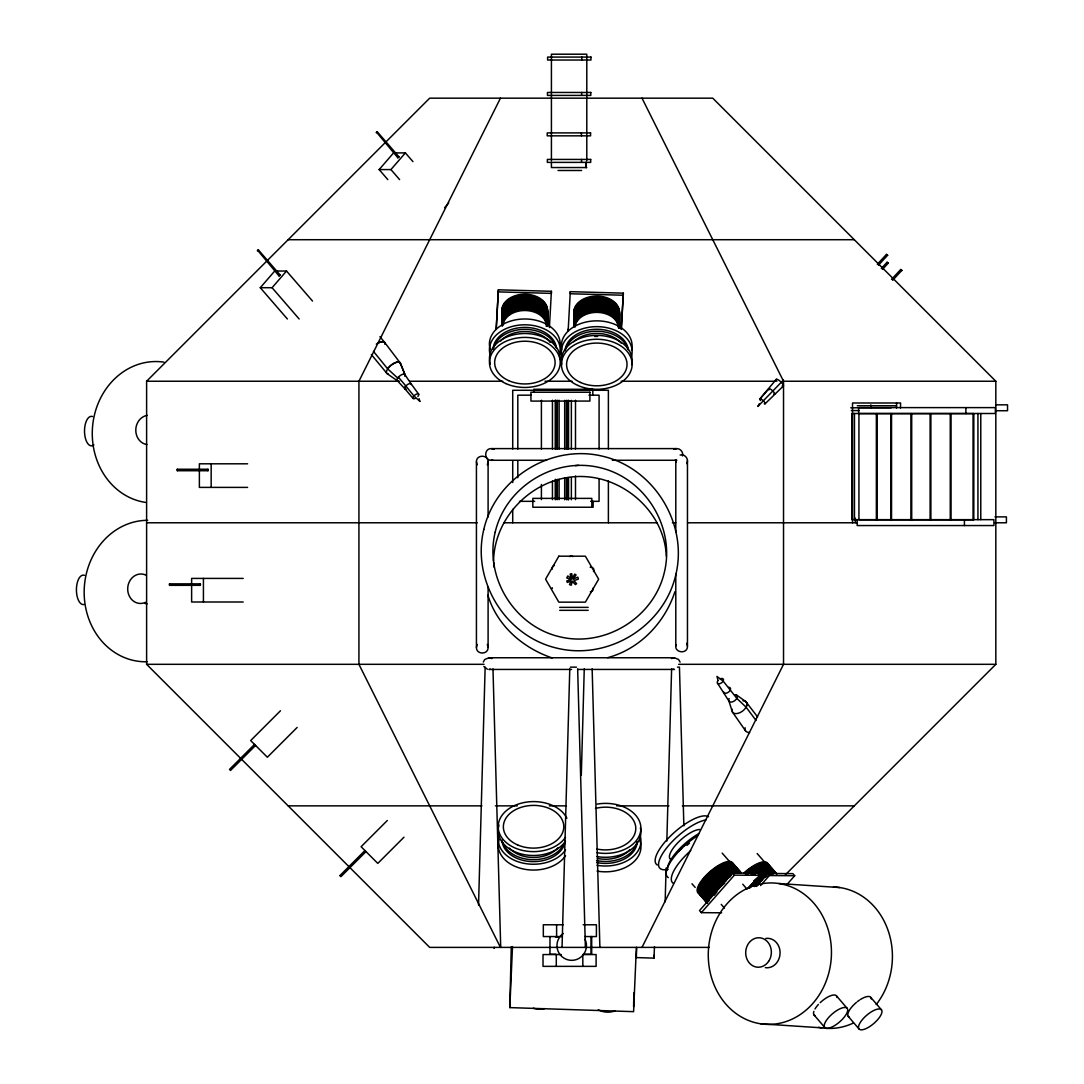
<?xml version="1.0" encoding="UTF-8"?>
<svg xmlns="http://www.w3.org/2000/svg" width="1084" height="1084" viewBox="0 0 1084 1084"><rect width="100%" height="100%" fill="white"/><g stroke="black" fill="none" stroke-linecap="round" stroke-linejoin="round"><path stroke-width="1.5" d="M886.482 254.401L887.552 255.336L886.482 254.401L877.308 264.266M887.064 262.247L888.175 263.209L887.064 262.247L881.333 268.453M887.593 255.296L878.419 265.228M900.709 269.51L901.78 270.431L900.709 269.51L891.536 279.36M901.82 270.404L892.647 280.336M633.598 1006.914L633.869 992.822M653.991 955.248L653.964 958.148L636.281 957.565L636.701 948.568M900.479 408.058L900.587 402.991L852.525 402.991L852.525 522.786M478.532 905.181L485.144 667.148M562.04 947.389L569.778 668.842M581.309 775.196L584.262 668.842M665.156 901.807L666.091 868.04M666.836 841.035L671.619 668.842M511.269 946.847L509.819 1007.605L633.598 1011.657L636.389 947.24M512.502 946.562L509.819 1007.605M654.479 946.671L653.991 958.134M498.383 289.807L496.187 329.4L498.383 289.807L551.404 291.298L551.417 293.385L498.383 291.894M549.412 327.625L551.404 291.298M621.349 329.482L623.341 293.154L570.319 291.664L568.124 331.257L568.124 329.17M621.24 329.021L623.341 293.154M511.987 947.999L511.919 949.001L511.878 948.026M636.376 956.562L636.281 957.565M488.098 587.338L488.098 647.365C488.396 654.885 476.133 654.885 476.432 647.365L476.432 461.865C476.133 454.345 488.396 454.345 488.098 461.865L488.098 517.041M488.098 461.865L487.326 464.792M476.432 647.365L477.204 644.438M682.514 455.944C683.543 452.38 680.549 448.519 676.85 448.6L491.364 448.6C483.843 448.302 483.843 460.564 491.364 460.266L546.539 460.266M680.115 455.036C684.898 453.546 689.343 459.386 686.687 463.613M687.459 460.686L687.459 646.186C687.676 654.736 673.571 652.866 675.982 644.668M493.545 560.889C494.602 514.372 536.472 474.887 582.962 476.526C625.441 477.759 664.56 513.247 666.348 556.268M397.855 157.776L398.953 156.814L397.855 157.776L376.473 132.113L377.246 131.747L398.912 156.76M483.274 662.08L484.792 659.465L488.925 657.758L674.424 657.758L678.557 659.465L680.074 662.08M674.939 591.701C664.749 622.907 639.696 649.004 607.704 657.676M500.456 98.17L358.926 381.243L358.926 664.316L500.456 947.389M641.999 947.389L783.529 664.316L783.529 381.243L641.999 98.17M783.461 380.023L757.838 406.459L759.342 403.749M776.334 379.278L759.83 398.993M405.226 386.703L405.822 385.958L398.384 377.124L397.652 378.045L387.638 368.831L373.465 351.392M287.368 318.981L260.282 287.707L274.726 271.027L286.515 271.027L312.517 301.054M260.282 287.707L272.07 287.707L286.515 271.027M387.801 179.592L379.143 169.578L393.587 152.898L405.375 152.898L412.963 161.651M379.143 169.578L390.931 169.578L405.375 152.898M444.589 207.708L448.722 202.938M760.019 398.898L768.908 388.682M748.732 887.823L759.749 875.33L757.919 873.243L732.567 873.054L699.519 910.574L701.348 912.66L721.619 912.796M701.348 912.66L734.396 875.14L759.749 875.33M756.51 885.967L767.526 873.46L792.878 873.636L794.707 875.723L786.998 884.476M760.548 885.547L769.355 875.547L794.707 875.723M882.444 269.415L888.175 263.209M765.06 403.831L783.285 386.08M709.397 947.389L429.684 947.389L146.611 664.316L146.611 381.243L429.684 98.17L712.757 98.17L995.83 381.243L995.83 664.316L785.317 874.842M280.458 710.779L250.675 740.562L267.355 757.242L297.138 727.459M254.523 744.41L229.496 769.423L230.526 770.453L255.567 745.453M387.313 820.507L361.108 846.712L377.788 863.392L403.993 837.187M339.929 875.574L364.956 850.561M365.999 851.604L340.972 876.617L339.942 875.601M177.397 470.7L177.302 469.25L177.302 470.727L207.952 470.727L208.318 469.982L207.952 469.25L177.302 469.25M169.47 583.883L169.565 585.333L200.215 585.333L200.581 584.588L200.215 583.856L169.565 583.856L169.565 585.333M673.923 449.372L676.85 448.6M671.497 658.544L674.424 657.758M207.952 469.25L207.952 470.727M200.215 583.856L200.215 585.333M376.256 132.763L377.246 131.747M280.051 274.889L278.995 275.892L280.092 274.943L258.385 249.876L257.613 250.241L278.995 275.892M491.364 460.266L492.868 460.077M490.442 669.234L488.925 669.438L571.512 669.438M575.306 465.632L578.504 465.307M586.796 167.546L551.417 167.546L551.417 162.383M558.016 170.486L581.607 170.486M288.154 239.713L854.3 239.713M146.611 381.243L399.522 381.243M409.671 381.243L502.705 381.243M545.008 381.243L572.067 381.243M621.132 381.243L775.074 381.243M783.529 381.243L995.83 381.243M531.296 395.186L517.813 395.186L517.813 449.101M588.978 395.186L599.086 395.186L599.086 449.101M995.817 404.833L1007.537 404.833L1007.537 410.728L995.817 410.728M857.268 405.755L896.604 405.755M850.764 407.787L891.238 407.787M851.333 410.551L859.395 410.551M612.297 460.266L676.85 460.266L675.332 460.077M247.599 463.803L199.375 463.803L199.375 487.393L247.599 487.393M519.507 501.336L534.669 501.336M590.658 501.336L599.086 501.336L599.086 479.426M994.949 516.878L1006.413 516.878L1006.413 522.786L994.949 522.786M146.611 522.786L477.217 522.786M504.263 522.786L657.216 522.786M672.378 522.786L675.752 522.786M687.541 522.786L857.417 522.786M243.182 578.409L191.624 578.409L191.624 601.999L243.182 601.999M559.71 607.365L588.192 607.365M559.71 610.319L588.192 610.319M146.611 664.316L484.101 664.316M678.652 664.316L995.83 664.316M570.347 667.148L576.471 667.148M677.514 667.148L679.451 667.148L683.868 825.845M577.948 669.438L674.424 669.438L672.907 669.234M288.154 805.859L481.919 805.859M495.402 805.859L517.312 805.859M549.317 805.859L566.173 805.859M616.715 805.859L668.95 805.859M682.432 805.859L854.3 805.859M563.233 924.774L543.328 924.774L543.328 936.562L561.58 936.562M583.138 924.774L596.403 924.774L596.403 936.562L584.804 936.562M555.347 936.888L558.165 936.888M555.862 954.259L549.967 954.259L549.967 936.562M585.143 954.259L591.688 954.259L591.688 936.562M561.268 954.557L543.016 954.557L543.016 966.359L596.105 966.359L596.105 954.557L582.826 954.557L582.826 966.359M623.354 295.241L570.319 293.75L570.319 291.664M778.908 883.528A70.772 61.558 -86.2 0 1 818.108 996.616A70.772 61.558 -86.2 0 1 712.567 980.871A70.772 61.558 -86.2 0 1 778.908 883.528L839.87 887.566M760.819 1023.811L821.78 1027.849M491.364 448.6L494.29 449.372M488.925 657.758L491.851 658.544M257.315 250.878L258.385 249.876M487.407 669.234L483.857 666.511M552.149 657.92C522.786 648.056 496.906 625.387 487.895 595.197M387.205 373.709L397.435 380.836L405.05 388.98M736.686 695.129L745.819 701.565M419.82 401.31L419.088 398.655M419.887 401.365L413.925 395.931L405.822 385.958M756.009 720.386L746.104 707.202L736.849 698.381L723.191 681.118L716.944 676.416L718.042 680.413M757.147 853.542L764.599 862.037M767.526 873.46L769.355 875.547M722.188 853.135L730.684 862.85M732.567 873.054L734.396 875.14M691.985 883.772L695.196 887.43M390.931 169.578L399.603 179.592M272.07 287.707L299.157 318.981M870.818 997.443L881.536 1009.922A14.742 5.434 -40.6 0 1 867.336 1027.957A14.742 5.434 -40.6 0 1 861.834 1020.274A14.742 5.434 -40.6 0 1 881.536 1009.922M742.757 884.219L747.039 889.205M836.55 995.952L847.254 1008.432A14.742 5.434 -40.6 0 1 833.068 1026.467A14.742 5.434 -40.6 0 1 827.566 1018.784A14.742 5.434 -40.6 0 1 847.254 1008.432M848.23 1016.372L858.934 1028.851M721.226 904.381L724.437 908.135M813.962 1014.881L824.667 1027.347M404.766 388.641L412.977 398.329M371.338 354.536L386.582 372.991M379.969 336.636L384.874 342.815M746.456 702.432L757.567 716.89M384.427 342.11L400.321 363.099L405.064 374.793M410.999 383.695L418.709 394.21M732.391 711.971L745.453 730.711M717.445 683.11L728.949 701.118M411.256 384.061L404.969 374.739L400.321 363.099A8.591 3.699 -38.4 0 0 395.01 362.774A8.591 3.699 -38.4 0 0 387.638 368.831M686.687 643.259L687.459 646.186M477.204 464.792L476.432 461.865M487.326 644.438L488.098 647.365M728.705 700.386L731.971 710.684M675.982 462.204L675.793 460.686L675.793 532.027M493.708 562.501L494.209 567.338M592.149 668.842L599.886 947.389M577.65 668.842L585.387 947.389M492.976 668.842L500.713 947.389M980.776 413.505L980.776 519.656M977.931 413.505L977.931 519.656M973.053 413.614L973.053 519.778M965.871 407.611L965.871 413.505M964.421 519.656L964.421 525.55M951.034 413.614L951.034 519.778M950.261 413.614L950.261 519.778M930.871 413.614L930.871 519.778M930.113 413.614L930.113 519.778M911.698 413.614L911.698 519.778M910.939 413.614L910.939 519.778M896.563 402.991L896.563 408.058M891.536 413.614L891.536 519.778M890.777 413.614L890.777 519.778M877.119 413.614L877.119 519.778M876.36 413.614L876.36 519.778M870.804 404.833L870.804 407.787M858.609 413.505L858.609 407.611L995.356 407.611L995.356 413.505L851.916 413.505L851.916 519.656L993.92 519.656L993.92 525.55L857.173 525.55L857.173 519.656M855.303 518.179L855.303 522.61M854.463 413.505L854.463 519.656M675.793 573.666L675.793 646.186M608.381 448.979L608.381 390.281L512.718 390.281L512.718 448.979M608.381 480.849L608.381 522.786M593.138 501.336L593.138 507.231L532.84 507.231L532.84 498.383L591.823 498.383L591.823 507.231M592.826 395.186L592.826 389.278L533.856 389.278L533.856 392.232M591.037 936.562L591.037 954.259M586.796 160.689L586.796 54.2L551.417 54.2L551.417 160.689M586.268 162.383L586.268 167.546M585.956 162.383L585.956 167.546M581.796 57.073L581.796 60.026M581.634 92.465L581.634 95.406M581.525 159.429L581.525 162.383M581.403 132.898L581.403 135.839M575.496 400.24L575.496 449.101M575.496 476.052L575.496 499.643M571.363 400.348L571.363 449.21M571.363 477.854L571.363 499.765M568.558 400.348L568.558 449.21M568.558 477.854L568.558 499.765M567.935 400.348L567.935 449.21M567.935 477.854L567.935 499.765M566.444 400.348L566.444 449.21M566.444 477.854L566.444 499.765M564.696 400.348L564.696 449.21M564.696 477.854L564.696 499.765M559.114 400.24L559.114 449.101M559.114 479.426L559.114 499.643M557.352 400.24L557.352 449.101M557.352 479.426L557.352 499.643M556.607 924.774L556.607 936.562M556.295 954.557L556.295 966.359M555.875 400.24L555.875 449.101M555.875 479.426L555.875 499.643M555.238 400.24L555.238 449.101M555.238 479.426L555.238 499.643M552.447 400.24L552.447 449.101M552.447 481.12L552.447 499.643M541.404 400.24L541.404 449.101M541.404 484.48L541.404 499.643M517.813 460.89L517.813 477.746M512.718 460.727L512.718 482.529M512.718 509.358L512.718 522.786M211.163 463.803L211.163 487.393M203.426 578.409L203.426 601.999M570.726 579.737A1.477 1.477 0 0 1 571.864 577.704M572.962 577.975A1.477 1.477 0 0 1 573.544 579.33M569.805 556.58A2.954 2.954 0 0 1 572.759 556.58M593.178 588.043A2.954 2.954 0 0 1 590.333 591.756M590.211 567.271A2.954 2.954 0 0 1 593.531 571.593M552.312 588.476A2.954 2.954 0 0 1 552.203 587.718M552.312 569.1A2.954 2.954 0 0 1 554.398 565.496M720.115 678.869A3.55 2.087 -36.1 0 1 723.448 680.305A3.55 2.087 -36.1 0 1 719.058 683.801A3.55 2.087 -36.1 0 1 718.001 680.549M728.719 687.297A3.97 2.331 -36.1 0 1 729.004 691.727A3.97 2.331 -36.1 0 1 723.611 691.917M744.247 700.901A8.509 5 -36.1 0 1 741.971 711.524A8.509 5 -36.1 0 1 732.066 709.166M734.993 694.681A4.878 2.873 -36.1 0 1 736.808 698.326A4.878 2.873 -36.1 0 1 731.104 702.08A4.878 2.873 -36.1 0 1 729.098 698.57M742.96 700.698A8.591 5.054 -36.1 0 1 746.104 707.202M749.545 732.472A9.011 5.298 -36.1 0 1 745.114 727.743M769.003 389.833A3.97 1.07 42.7 0 1 770.223 388.993A3.97 1.07 42.7 0 1 774.179 392.611A3.97 1.07 42.7 0 1 773.651 394.075M760.48 400.524A3.55 0.962 42.7 0 1 760.819 399.007A3.55 0.962 42.7 0 1 764.599 402.218A3.55 0.962 42.7 0 1 764.274 403.722M776.862 381.365A4.878 1.328 42.7 0 1 777.526 379.468A4.878 1.328 42.7 0 1 782.675 383.899A4.878 1.328 42.7 0 1 782.187 385.931M576.105 322.178A21.558 15.244 -0.1 0 1 585.455 313.71M594.75 311.528A21.558 15.244 -0.1 0 1 601.769 311.88M604.452 312.477A21.558 15.244 -0.1 0 1 608.232 313.818M612.541 316.365A21.558 15.244 -0.1 0 1 615.78 319.617M616.579 320.81A21.558 15.244 -0.1 0 1 617.717 323.344M579.534 311.745A21.558 15.244 -0.1 0 1 582.067 309.78M612.528 310.634A21.558 15.244 -0.1 0 1 615.766 313.886M573.829 318.439A22.859 16.165 -0.1 0 1 600.577 303.154A22.859 16.165 -0.1 0 1 618.476 323.872M575.143 327.016A21.558 15.244 -0.1 0 1 596.634 312.382A21.558 15.244 -0.1 0 1 618.219 326.894M573.842 320.336A22.859 16.165 -0.1 0 1 600.59 305.051A22.859 16.165 -0.1 0 1 618.476 325.769M576.078 311.948A21.558 15.244 -0.1 0 1 594.723 301.284A21.558 15.244 -0.1 0 1 615.766 309.374M616.552 310.58A21.558 15.244 -0.1 0 1 617.704 313.113M573.815 314.929A22.859 16.165 -0.1 0 1 600.577 299.631A22.859 16.165 -0.1 0 1 618.463 320.363M576.092 315.403A21.558 15.244 -0.1 0 1 597.555 304.699A21.558 15.244 -0.1 0 1 617.704 316.569M573.842 322.287A22.859 16.165 -0.1 0 1 600.59 307.002A22.859 16.165 -0.1 0 1 618.49 327.72M573.856 326.067A22.859 16.165 -0.1 0 1 597.623 310.566A22.859 16.165 -0.1 0 1 619.52 327.354M573.856 326.989A22.859 16.165 -0.1 0 1 597.636 311.474A22.859 16.165 -0.1 0 1 619.52 328.262M565.076 350.796A31.693 22.412 -0.1 0 1 595.983 329.265A31.693 22.412 -0.1 0 1 628.313 349.631M565.523 349.834A31.693 22.412 -0.1 0 1 595.983 331.23A31.693 22.412 -0.1 0 1 627.69 348.696M573.829 315.837A22.859 16.165 -0.1 0 1 600.577 300.553A22.859 16.165 -0.1 0 1 618.463 321.27M578.436 304.943A21.558 15.244 -0.1 0 1 585.428 300.078M586.647 299.59A21.558 15.244 -0.1 0 1 615.753 305.986M573.815 314.143A22.859 16.165 -0.1 0 1 600.563 298.859A22.859 16.165 -0.1 0 1 618.463 319.577M573.829 316.745A22.859 16.165 -0.1 0 1 600.577 301.46A22.859 16.165 -0.1 0 1 618.476 322.178M573.829 317.653A22.859 16.165 -0.1 0 1 600.577 302.368A22.859 16.165 -0.1 0 1 618.476 323.086M573.666 341.758A28.563 20.203 -0.1 0 1 621.146 343.086M594.818 336.487A21.558 15.244 -0.1 0 1 597.636 336.447M576.092 317.49A21.558 15.244 -0.1 0 1 612.541 311.677M616.566 316.122A21.558 15.244 -0.1 0 1 617.717 318.655M573.815 311.582A22.859 16.165 -0.1 0 1 600.563 296.298A22.859 16.165 -0.1 0 1 618.463 317.016M573.815 312.449A22.859 16.165 -0.1 0 1 600.563 297.165A22.859 16.165 -0.1 0 1 618.463 317.883M578.436 306.637A21.558 15.244 -0.1 0 1 591.932 299.902M600.346 299.753A21.558 15.244 -0.1 0 1 617.69 311.42M578.449 310.159A21.558 15.244 -0.1 0 1 606.999 304.902M608.205 305.403A21.558 15.244 -0.1 0 1 611.2 307.016M612.528 307.951A21.558 15.244 -0.1 0 1 615.766 311.203M578.449 310.945A21.558 15.244 -0.1 0 1 582.054 307.883M594.737 303.899A21.558 15.244 -0.1 0 1 601.742 304.252M612.528 308.737A21.558 15.244 -0.1 0 1 615.766 311.989M573.842 321.379A22.859 16.165 -0.1 0 1 600.59 306.094A22.859 16.165 -0.1 0 1 618.476 326.812M573.829 319.292A22.859 16.165 -0.1 0 1 600.577 304.008A22.859 16.165 -0.1 0 1 618.476 324.726M561.81 364.319A35.379 25.027 -0.1 0 1 597.067 335.39A35.379 25.027 -0.1 0 1 631.633 364.644M573.842 325.159A22.859 16.165 -0.1 0 1 597.623 309.645A22.859 16.165 -0.1 0 1 619.52 326.433M576.742 320.024A21.558 15.244 -0.1 0 1 611.213 314.523M612.541 315.444A21.558 15.244 -0.1 0 1 615.78 318.696M562.217 357.192A35.379 25.027 -0.1 0 1 595.888 326.663A35.379 25.027 -0.1 0 1 631.606 355.918M578.463 315.837A21.558 15.244 -0.1 0 1 615.78 316.88M589.262 310.58A21.558 15.244 -0.1 0 1 591.959 310.01M573.842 323.33A22.859 16.165 -0.1 0 1 599.615 307.937A22.859 16.165 -0.1 0 1 618.991 327.409M573.842 324.252A22.859 16.165 -0.1 0 1 599.615 308.859A22.859 16.165 -0.1 0 1 619.005 328.317M561.769 349.78A35.379 25.027 -0.1 0 1 597.027 320.85A35.379 25.027 -0.1 0 1 631.593 350.105M579.52 306.338A21.558 15.244 -0.1 0 1 582.054 304.36M612.514 305.214A21.558 15.244 -0.1 0 1 615.753 308.466M573.815 313.222A22.859 16.165 -0.1 0 1 600.563 297.937A22.859 16.165 -0.1 0 1 618.463 318.669M612.514 303.52A21.558 15.244 -0.1 0 1 615.753 306.772M506.54 316.718A21.558 15.244 -0.1 0 1 510.144 313.655M511.214 313.005A21.558 15.244 -0.1 0 1 514.751 311.352M516.011 310.918A21.558 15.244 -0.1 0 1 518.68 310.227M541.824 315.525A21.558 15.244 -0.1 0 1 543.856 317.761M544.656 318.953A21.558 15.244 -0.1 0 1 546.295 324.13M511.201 307.273A21.558 15.244 -0.1 0 1 514.737 305.62M522.8 303.94A21.558 15.244 -0.1 0 1 525.632 303.886M502.434 320.783A22.859 16.165 -0.1 0 1 524.683 301.067A22.859 16.165 -0.1 0 1 547.054 320.661M503.206 325.159A21.558 15.244 -0.1 0 1 525.645 310.525A21.558 15.244 -0.1 0 1 546.295 326.365M502.434 322.68A22.859 16.165 -0.1 0 1 524.683 302.964A22.859 16.165 -0.1 0 1 547.054 322.558M504.141 310.092A21.558 15.244 -0.1 0 1 524.67 299.374A21.558 15.244 -0.1 0 1 545.279 309.97M502.42 317.273A22.859 16.165 -0.1 0 1 524.67 297.544A22.859 16.165 -0.1 0 1 547.041 317.138M510.117 304.333A21.558 15.244 -0.1 0 1 513.504 302.531M504.155 313.547A21.558 15.244 -0.1 0 1 524.683 302.829A21.558 15.244 -0.1 0 1 545.279 313.439M502.448 324.631A22.859 16.165 -0.1 0 1 524.683 304.916A22.859 16.165 -0.1 0 1 547.054 324.509M501.919 324.211A22.859 16.165 -0.1 0 1 525.699 308.71A22.859 16.165 -0.1 0 1 547.583 325.498M501.919 325.132A22.859 16.165 -0.1 0 1 525.699 309.618A22.859 16.165 -0.1 0 1 547.583 326.406M493.139 348.94A31.693 22.412 -0.1 0 1 524.046 327.409A31.693 22.412 -0.1 0 1 556.39 347.774M493.301 349.427A31.693 22.412 -0.1 0 1 523.016 329.4A31.693 22.412 -0.1 0 1 555.753 346.839M502.42 318.181A22.859 16.165 -0.1 0 1 524.67 298.452A22.859 16.165 -0.1 0 1 547.041 318.059M504.141 306.704A21.558 15.244 -0.1 0 1 519.995 296.352M521.377 296.176A21.558 15.244 -0.1 0 1 528.409 296.203M531.146 296.664A21.558 15.244 -0.1 0 1 536.255 298.33M537.799 299.089A21.558 15.244 -0.1 0 1 543.816 304.13M502.42 316.487A22.859 16.165 -0.1 0 1 524.67 296.759A22.859 16.165 -0.1 0 1 547.041 316.352M502.42 319.089A22.859 16.165 -0.1 0 1 524.67 299.374A22.859 16.165 -0.1 0 1 547.041 318.967M502.434 319.997A22.859 16.165 -0.1 0 1 524.683 300.282A22.859 16.165 -0.1 0 1 547.054 319.875M500.686 340.986A28.563 20.203 -0.1 0 1 550.13 342.368M504.155 315.634A21.558 15.244 -0.1 0 1 525.632 304.929M527.027 304.997A21.558 15.244 -0.1 0 1 545.293 315.525M502.407 313.926A22.859 16.165 -0.1 0 1 524.656 294.211A22.859 16.165 -0.1 0 1 547.027 313.804M502.42 314.794A22.859 16.165 -0.1 0 1 524.67 295.065A22.859 16.165 -0.1 0 1 547.041 314.658M504.141 308.398A21.558 15.244 -0.1 0 1 505.578 305.932M507.583 303.696A21.558 15.244 -0.1 0 1 540.577 302.572M511.187 301.853A21.558 15.244 -0.1 0 1 514.724 300.214M522.786 298.52A21.558 15.244 -0.1 0 1 525.618 298.466M506.513 308.303A21.558 15.244 -0.1 0 1 540.591 306.094M502.434 323.723A22.859 16.165 -0.1 0 1 524.683 304.008A22.859 16.165 -0.1 0 1 547.054 323.601M502.434 321.636A22.859 16.165 -0.1 0 1 524.683 301.921A22.859 16.165 -0.1 0 1 547.054 321.514M490.307 364.061A35.379 25.027 -0.1 0 1 521.675 333.628A35.379 25.027 -0.1 0 1 560.184 359.536M502.095 326.121A22.859 16.165 -0.1 0 1 523.694 307.802A22.859 16.165 -0.1 0 1 547.583 324.577M520.022 306.203A21.558 15.244 -0.1 0 1 522.813 305.891M504.805 318.168A21.558 15.244 -0.1 0 1 540.604 313.588M545.794 320.579A21.558 15.244 -0.1 0 1 546.282 323.222M490.28 355.335A35.379 25.027 -0.1 0 1 525.117 324.793A35.379 25.027 -0.1 0 1 559.195 355.674M504.168 317.598A21.558 15.244 -0.1 0 1 520.022 307.246M521.404 307.057A21.558 15.244 -0.1 0 1 536.282 309.225M537.827 309.983A21.558 15.244 -0.1 0 1 543.843 315.024M502.448 325.674A22.859 16.165 -0.1 0 1 524.697 305.959A22.859 16.165 -0.1 0 1 547.068 325.552M510.144 311.826A21.558 15.244 -0.1 0 1 513.518 310.024M528.436 308.005A21.558 15.244 -0.1 0 1 531.187 308.466M546.119 320.972A21.558 15.244 -0.1 0 1 546.295 323.628M502.095 325.214A22.859 16.165 -0.1 0 1 523.694 306.894A22.859 16.165 -0.1 0 1 547.583 323.669M490.266 349.522A35.379 25.027 -0.1 0 1 521.634 319.089A35.379 25.027 -0.1 0 1 560.157 344.997M510.117 300.81A21.558 15.244 -0.1 0 1 513.491 299.008M522.8 302.043A21.558 15.244 -0.1 0 1 525.618 301.989M531.16 302.666A21.558 15.244 -0.1 0 1 536.268 304.333M502.42 315.579A22.859 16.165 -0.1 0 1 524.67 295.851A22.859 16.165 -0.1 0 1 547.041 315.444M145.5 602.338A14.742 13.008 -86 0 1 127.695 588.734A14.742 13.008 -86 0 1 145.893 575.103M147.112 603.91A14.742 13.008 -86 0 1 144.904 603.354M84.037 604.533A14.742 6.924 89.9 0 1 76.422 589.384A14.742 6.924 89.9 0 1 84.471 575.319M147.261 661.741A70.772 62.438 -86 0 1 84.159 592.027A70.772 62.438 -86 0 1 147.668 520.306M146.896 444.562A14.742 13.008 -86 0 1 135.785 429.969A14.742 13.008 -86 0 1 147.316 415.348M93.901 444.887A14.742 6.924 89.9 0 1 84.552 432.543A14.742 6.924 89.9 0 1 92.56 416.541M145.568 502.407A70.772 62.438 -86 0 1 92.939 423.099A70.772 62.438 -86 0 1 163.914 362.137M751.795 874.503A22.859 7.764 -41.2 0 1 771.916 868.691M750.873 873.46A22.859 7.764 -41.2 0 1 770.995 867.647M749.83 887.972A22.859 7.764 -41.2 0 1 766.659 875.073M770.71 873.487A22.859 7.764 -41.2 0 1 776.361 873.528M748.692 888.121A21.558 7.331 -41.2 0 1 772.418 872.959M744.572 872.986A21.558 7.331 -41.2 0 1 760.318 863.216M745.846 874.517A22.859 7.764 -41.2 0 1 769.396 865.831M753.556 881.021A22.859 7.764 -41.2 0 1 775.968 873.325M748.082 888.108A22.859 7.764 -41.2 0 1 776.767 874.246M747.242 873.88A21.558 7.331 -41.2 0 1 753.827 868.948M758.095 866.536A21.558 7.331 -41.2 0 1 761.916 865.032M746.442 872.959A21.558 7.331 -41.2 0 1 766.456 864.165M758.19 873.121A22.859 7.764 -41.2 0 1 773.624 870.655M753.759 874.517A22.859 7.764 -41.2 0 1 772.716 869.612M758.055 873.772A21.558 7.331 -41.2 0 1 771.483 869.896M758.963 874.815A21.558 7.331 -41.2 0 1 765.86 871.292M751.009 873.921A21.558 7.331 -41.2 0 1 755.426 870.777M756.876 869.883A21.558 7.331 -41.2 0 1 762.309 867.254M750.209 872.999A21.558 7.331 -41.2 0 1 765.846 865.452M753.732 885.764A22.859 7.764 -41.2 0 1 767.458 875.994M754.112 886.007A21.558 7.331 -41.2 0 1 762.797 879.192M760.399 876.455A21.558 7.331 -41.2 0 1 763.285 874.747M764.667 874.043A21.558 7.331 -41.2 0 1 768.488 872.539M759.721 875.669A21.558 7.331 -41.2 0 1 773.136 871.793M745.047 873.596A22.859 7.764 -41.2 0 1 768.597 864.91M759.843 875.018A22.859 7.764 -41.2 0 1 775.29 872.552M759.098 874.165A22.859 7.764 -41.2 0 1 774.545 871.699M755.833 885.831A21.558 7.331 -41.2 0 1 759.071 883.121M754.41 886.549A22.859 7.764 -41.2 0 1 762.459 880.086M744.247 872.688A22.859 7.764 -41.2 0 1 767.797 864.002M754.938 874.219A21.558 7.331 -41.2 0 1 761.402 870.316M765.236 868.812A21.558 7.331 -41.2 0 1 768.353 868.311M753.028 874.124A21.558 7.331 -41.2 0 1 767.553 867.403M747.784 874.436A22.859 7.764 -41.2 0 1 770.196 869.327M753.312 885.086A21.558 7.331 -41.2 0 1 761.998 878.27M763.448 877.39A21.558 7.331 -41.2 0 1 766.266 875.872M770.101 874.368A21.558 7.331 -41.2 0 1 773.217 873.867M756.307 886.455A22.859 7.764 -41.2 0 1 758.583 884.49M765.778 938.446A14.742 12.818 -86.2 0 1 780.074 953.026A14.742 12.818 -86.2 0 1 765.358 967.66M820.168 1002.686A14.742 5.434 -40.6 0 1 836.984 997.429M815.168 1015.708A14.742 5.434 -40.6 0 1 813.881 1011.386M815.019 1008.96A14.742 5.434 -40.6 0 1 818.406 1004.475M860.398 999.502A14.742 5.434 -40.6 0 1 871.265 998.92M849.436 1017.199A14.742 5.434 -40.6 0 1 856.346 1002.47M857.349 1001.657A14.742 5.434 -40.6 0 1 859.382 1000.166M833.461 886.997A70.772 61.558 -86.2 0 1 887.728 929.422A70.772 61.558 -86.2 0 1 876.224 1004.543M853.46 1022.998A70.772 61.558 -86.2 0 1 818.623 1027.293M702.595 897.823A22.859 7.764 -41.2 0 1 714.532 875.994A22.859 7.764 -41.2 0 1 736.944 868.298M701.687 896.78A22.859 7.764 -41.2 0 1 713.611 874.951A22.859 7.764 -41.2 0 1 736.036 867.254M704.099 897.362A21.558 7.331 -41.2 0 1 716.51 878.297A21.558 7.331 -41.2 0 1 736.51 869.504M705.969 901.671A22.859 7.764 -41.2 0 1 717.906 879.842A22.859 7.764 -41.2 0 1 740.318 872.146M707.053 902.647A22.859 7.764 -41.2 0 1 731.686 874.68M735.751 873.081A22.859 7.764 -41.2 0 1 741.402 873.121M698.286 888.27A21.558 7.331 -41.2 0 1 700.792 882.688M701.633 881.428A21.558 7.331 -41.2 0 1 720.155 865.018M721.538 864.314A21.558 7.331 -41.2 0 1 725.359 862.81M704.315 899.774A22.859 7.764 -41.2 0 1 716.239 877.945A22.859 7.764 -41.2 0 1 738.665 870.249M709.817 895.086A21.558 7.331 -41.2 0 1 711.402 892.579M712.351 891.278A21.558 7.331 -41.2 0 1 731.307 875.466M707.256 898.514A21.558 7.331 -41.2 0 1 730.508 874.558M737.459 872.552A21.558 7.331 -41.2 0 1 739.667 873.094M699.085 891.617A21.558 7.331 -41.2 0 1 709.383 874.449A21.558 7.331 -41.2 0 1 729.275 863.216M705.02 895.967A21.558 7.331 -41.2 0 1 706.158 892.796M706.782 891.617A21.558 7.331 -41.2 0 1 708.367 889.11M709.315 887.823A21.558 7.331 -41.2 0 1 732.093 870.506M699.288 894.043A22.859 7.764 -41.2 0 1 711.212 872.214A22.859 7.764 -41.2 0 1 733.638 864.517M698.489 893.135A22.859 7.764 -41.2 0 1 710.413 871.292A22.859 7.764 -41.2 0 1 732.838 863.596M667.405 869.829A31.693 10.772 -41.2 0 1 699.329 833.339M734.803 867.539A21.558 7.331 -41.2 0 0 714.79 876.346A21.558 7.331 -41.2 0 0 702.391 895.398A22.859 7.764 -41.2 0 1 709.79 875.113A22.859 7.764 -41.2 0 1 734.437 865.425M707.459 903.379A22.859 7.764 -41.2 0 1 717.174 883.541A22.859 7.764 -41.2 0 1 740.602 872.214M706.66 902.457A22.859 7.764 -41.2 0 1 718.584 880.628A22.859 7.764 -41.2 0 1 741.009 872.932M706.456 900.045A21.558 7.331 -41.2 0 1 725.44 876.048M726.89 875.154A21.558 7.331 -41.2 0 1 729.708 873.65M733.529 872.132A21.558 7.331 -41.2 0 1 736.659 871.644M705.765 899.259A21.558 7.331 -41.2 0 1 716.077 882.078A21.558 7.331 -41.2 0 1 735.968 870.859M703.394 898.731A22.859 7.764 -41.2 0 1 715.332 876.902A22.859 7.764 -41.2 0 1 737.743 869.205M705.223 900.818A22.859 7.764 -41.2 0 1 717.161 878.989A22.859 7.764 -41.2 0 1 739.573 871.292M710.684 897.959A21.558 7.331 -41.2 0 1 721.93 884.503M708.855 900.343A21.558 7.331 -41.2 0 1 726.741 879.503M668.015 869.3A35.379 12.019 -41.2 0 1 666.05 848.704A35.379 12.019 -41.2 0 1 705.955 819.938M657.256 864.991A35.379 12.019 -41.2 0 1 672.297 834.274A35.379 12.019 -41.2 0 1 708.57 816.74M699.885 892.538A21.558 7.331 -41.2 0 1 714.451 871.685M715.548 870.845A21.558 7.331 -41.2 0 1 723.136 866.143M726.957 864.639A21.558 7.331 -41.2 0 1 730.074 864.138M700.684 893.446A21.558 7.331 -41.2 0 1 713.082 874.381A21.558 7.331 -41.2 0 1 733.082 865.588M703.245 887.579A21.558 7.331 -41.2 0 1 704.83 885.072M707.96 881.129A21.558 7.331 -41.2 0 1 728.556 866.455M707.852 900.98A22.859 7.764 -41.2 0 1 730.277 876.753M670.684 859.449A21.558 7.331 -41.2 0 1 677.866 842.688A21.558 7.331 -41.2 0 1 699.749 829.504M668.313 877.606A35.379 12.019 -41.2 0 1 697.595 835.71M686.904 845.357A31.693 10.772 -41.2 0 1 689.451 843.216M700.887 895.872A22.859 7.764 -41.2 0 1 712.811 874.029A22.859 7.764 -41.2 0 1 735.237 866.333M708.529 901.766A22.859 7.764 -41.2 0 1 726.321 880.506M673.408 883.419A35.379 12.019 -41.2 0 1 690.711 850.642M704.329 890.709A21.558 7.331 -41.2 0 1 713.489 879.138M715.589 877.254A21.558 7.331 -41.2 0 1 717.757 875.466M722.174 872.322A21.558 7.331 -41.2 0 1 730.264 868.419M714.315 895.167A22.859 7.764 -41.2 0 1 716.876 892.01M678.611 851.428A28.563 9.702 -41.2 0 1 681.565 848.271M683.679 846.211A28.563 9.702 -41.2 0 1 688.177 842.268M712.893 895.411A22.859 7.764 -41.2 0 1 724.776 883.162M595.509 808.407A30.23 21.368 -0.3 0 1 635.766 827.946A30.23 21.368 -0.3 0 1 596.918 849.029M597.23 804.098A35.379 25.013 -0.3 0 1 640.901 828.406A35.379 25.013 -0.3 0 1 596.959 852.674M640.441 836.672A35.379 25.013 -0.3 0 1 597.027 865.289M636.877 842.471A31.693 22.398 -0.3 0 1 596.579 860.561M637.27 841.509A31.693 22.398 -0.3 0 1 596.593 862.512M629.926 849.531A28.563 20.189 -0.3 0 1 597.474 858.433M640.4 827.932A35.379 25.013 -0.3 0 1 596.986 856.563M640.007 840.886A35.379 25.013 -0.3 0 1 597.054 871.102M544.615 1008.594A14.742 10.406 2.4 0 1 533.342 1008.215M615.17 1010.789A14.742 10.406 2.4 0 1 598.287 1009.719M565.496 841.17A35.379 25.013 -0.3 0 1 521.973 854.151A35.379 25.013 -0.3 0 1 499.046 825.059M565.482 837.295A35.379 25.013 -0.3 0 1 510.564 845.696A35.379 25.013 -0.3 0 1 513.477 806.062A35.379 25.013 -0.3 0 1 566.891 818.176M565.536 849.91A35.379 25.013 -0.3 0 1 522.014 862.891A35.379 25.013 -0.3 0 1 499.087 833.799M565.171 841.184A31.693 22.398 -0.3 0 1 532.786 861.631A31.693 22.398 -0.3 0 1 501.919 840.195M563.992 843.555A31.693 22.398 -0.3 0 1 532.772 859.666A31.693 22.398 -0.3 0 1 502.773 842.593M557.948 847.756A28.563 20.189 -0.3 0 1 509.439 848.108M565.563 855.723A35.379 25.013 -0.3 0 1 522.041 868.704A35.379 25.013 -0.3 0 1 499.114 839.612M414.969 398.533A3.55 1.531 -38.4 0 1 413.234 396.934A3.55 1.531 -38.4 0 1 417.625 393.777A3.55 1.531 -38.4 0 1 417.828 396.473M406.202 389.088A3.97 1.707 -38.4 0 1 406.446 385.389A3.97 1.707 -38.4 0 1 411.243 384.522M398.045 381.026A4.878 2.1 -38.4 0 1 397.842 377.842A4.878 2.1 -38.4 0 1 402.991 374.224A4.878 2.1 -38.4 0 1 404.806 376.256M388.262 374.034A8.509 3.659 -38.4 0 1 391.026 365.294A8.509 3.659 -38.4 0 1 400.484 364.156M377.896 343.194A9.011 3.875 -38.4 0 1 385.05 343.94M376.311 344.143A9.106 3.916 -38.4 0 1 385.091 344.143M585.062 939.327A14.742 14.742 0 0 1 578.748 958.554A14.742 14.742 0 0 1 559.181 953.364A14.742 14.742 0 0 1 563.233 933.541M494.304 947.416L494.236 948.419L494.196 947.443M483.803 529.453C471.296 580.739 505.578 636.335 557.027 648.191C608.327 660.684 663.909 626.403 675.766 574.954C688.272 523.667 653.991 468.071 602.541 456.215C551.241 443.722 495.659 478.003 483.803 529.453M495.198 532.149C484.182 577.352 514.399 626.335 559.737 636.782C604.94 647.798 653.923 617.595 664.37 572.257C675.386 527.054 645.17 478.071 599.831 467.624C554.629 456.608 505.645 486.811 495.198 532.149M572.352 581.336L571.214 585.224L569.479 584.601L571.214 581.024L567.325 582.447L566.742 581.024L570.889 579.493L566.742 577.962L567.799 575.929L571.011 578.395L570.198 574.086L570.902 573.802L571.742 573.68L572.325 578.07L574.777 574.127L576.078 574.927L573.029 579.127L577.799 577.149L578.124 577.962L578.287 579.127L573.937 580.658L576.607 583.666L575.387 584.601L572.352 581.336M558.843 556.187L545.577 579.181L558.843 602.162L585.387 602.162L598.653 579.181L585.387 556.187L558.843 556.187M590.956 57.073L547.61 57.073L547.61 60.026L590.956 60.026L590.956 57.073M590.794 92.465L547.461 92.465L547.461 95.406L590.794 95.406L590.794 92.465M590.563 132.898L547.23 132.898L547.23 135.839L590.563 135.839L590.563 132.898M590.685 159.429L547.352 159.429L547.352 162.383L590.685 162.383L590.685 159.429M589.899 392.232L530.93 392.232L530.93 401.08L589.899 401.08L589.899 392.232M973.811 413.614L858.934 413.614L858.934 519.778L973.811 519.778L973.811 413.614M580.563 382.476A30.23 21.368 -0.1 0 0 626.999 365.322A30.23 21.368 -0.1 0 0 582.853 345.498A30.23 21.368 -0.1 0 0 580.563 382.476M577.84 385.443A35.379 25.027 -0.1 0 0 632.135 365.281A35.379 25.027 -0.1 0 0 580.374 342.137A35.379 25.027 -0.1 0 0 577.84 385.443M508.64 380.619A30.23 21.368 -0.1 0 0 555.076 363.465A30.23 21.368 -0.1 0 0 510.916 343.642A30.23 21.368 -0.1 0 0 508.64 380.619M505.903 383.587A35.379 25.027 -0.1 0 0 560.198 363.425A35.379 25.027 -0.1 0 0 508.437 340.281A35.379 25.027 -0.1 0 0 505.903 383.587M768.583 961.427A14.742 12.818 -86.2 0 0 760.412 937.863A14.742 12.818 -86.2 0 0 746.591 958.148A14.742 12.818 -86.2 0 0 768.583 961.427M517.732 844.992A30.23 21.368 -0.3 0 0 563.775 827.282A30.23 21.368 -0.3 0 0 519.195 808A30.23 21.368 -0.3 0 0 517.732 844.992"/></g></svg>
